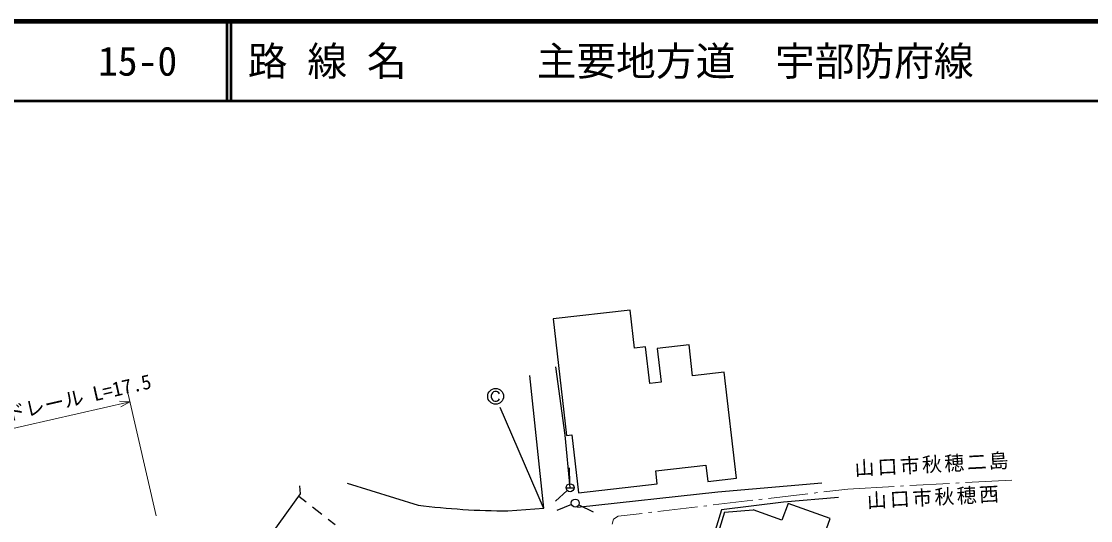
# Model space of a CAD drawing. Units: millimetres, scale not verified. Extents: x 40000 to 680000, y 20000 to 380000.
# Drawn here: x 151882 to 286457, y 317172 to 380000 of the extents above; entities that cross this region are included whole.
import ezdxf
from ezdxf.enums import TextEntityAlignment as Align

# ---------------------------------------------------------------- set-up
doc = ezdxf.new("R2010")
doc.units = ezdxf.units.MM
doc.header["$LTSCALE"] = 1000
for name, color, linetype, lineweight in [('M-BGD', 7, 'Continuous', 25), ('M-BMK-HTXT', 7, 'Continuous', 13), ('M-STR-HTXT', 7, 'Continuous', 13), ('M-STR-STRC', 7, 'Continuous', 25), ('M-TTL', 2, 'Continuous', 140), ('M-TTL-LINE', 7, 'Continuous', 50)]:
    doc.layers.add(name, color=color, linetype=linetype, lineweight=lineweight)
doc.layers.add('M-TTL-TXT', color=7, linetype='Continuous')
doc.styles.add('ＭＳ ゴシック', font='')
doc.styles.get('ＭＳ ゴシック').set_extended_font_data('MS Gothic')

msp = doc.modelspace()

# ---------------------------------------------------------------- linework, layer by layer
at = {"layer": 'M-BGD'}
for p, q in [((228520, 343662), (218801, 342548)), ((229067, 338890), (228520, 343662)), ((218801, 342548), (220480, 327897)), ((235915, 339283), (231909, 338824)), ((236360, 335396), (235915, 339283)), ((230441, 339047), (229067, 338890)), ((230972, 334421), (230441, 339047)), ((231909, 338824), (232395, 334584)), ((240347, 335853), (236360, 335396)), ((241877, 322512), (240347, 335853)), ((232395, 334584), (230972, 334421)), ((220480, 327897), (221157, 327974)), ((221157, 327974), (221993, 320684)), ((220928, 321808), (220870, 323807)), ((231721, 323433), (238028, 324156)), ((231906, 321820), (231721, 323433)), ((238028, 324156), (238264, 322097)), ((192887, 321889), (201801, 319128)), ((221993, 320684), (231906, 321820)), ((238264, 322097), (241877, 322512)), ((181256, 312563), (187028, 320532)), ((187028, 320532), (186929, 321544)), ((220573, 320972), (219096, 319623)), ((220443, 321309), (221443, 321309)), ((186814, 320237), (187721, 319528)), ((221133, 319191), (219272, 318458)), ((222048, 319157), (223848, 318286)), ((248379, 319345), (247607, 317213)), ((253672, 317429), (248379, 319345)), ((188509, 318912), (189691, 317988)), ((240369, 318250), (238969, 313661)), ((240369, 318250), (243992, 318522)), ((247607, 317213), (243992, 318522)), ((190478, 317372), (191385, 316663)), ((252029, 312892), (253672, 317429))]:
    msp.add_line(p, q, dxfattribs=at)
for points in [[(220943, 321309), (220334, 327922), (219157, 336528)], [(213125, 318403), (217635, 318733), (215882, 335434)], [(221872, 318845), (239555, 320789), (252610, 321947)], [(254743, 320074), (247797, 319476), (239982, 318540), (238590, 313891), (238569, 313610), (243676, 309745), (249166, 308587), (255623, 306575), (259835, 305055), (292036, 291976), (295569, 290244), (298142, 288911), (307012, 286021), (314534, 282453), (316242, 284021), (324361, 305081)]]:
    msp.add_lwpolyline(points, dxfattribs=at)
for centre in [(220943, 321309), (221598, 319374)]:
    msp.add_circle(centre, 500, dxfattribs=at)
msp.add_arc((213165, 407793), 89390, 262.69621, 269.97426, dxfattribs=at)
at = {"layer": 'M-BMK-HTXT'}
for p, q in [((263720, 321573), (268712, 321845)), ((269511, 321889), (269910, 321911)), ((270709, 321954), (276540, 322273)), ((245910, 319963), (250875, 320551)), ((251670, 320645), (252067, 320692)), ((252861, 320786), (255891, 321145)), ((255891, 321145), (261723, 321464)), ((262521, 321507), (262921, 321529)), ((237767, 318999), (238164, 319046)), ((238958, 319140), (243924, 319728)), ((244718, 319822), (245115, 319869)), ((226394, 317337), (226991, 317723)), ((226991, 317723), (230021, 318082)), ((230815, 318176), (231213, 318223)), ((232007, 318317), (236972, 318905)), ((226219, 316706), (226394, 317337))]:
    msp.add_line(p, q, dxfattribs=at)
at = {"layer": 'M-STR-HTXT'}
for p, q in [((168828, 317769), (165327, 333102)), ((148566, 328249), (165550, 332127)), ((165550, 332127), (164248, 332214)), ((165550, 332127), (164415, 331483))]:
    msp.add_line(p, q, dxfattribs=at)
at = {"layer": 'M-STR-STRC'}
for p, q in [((211074, 333113), (211024, 332913)), ((211024, 332913), (211024, 332713)), ((211024, 332713), (211074, 332513)), ((211174, 333263), (211074, 333113)), ((211074, 332513), (211174, 332363)), ((211324, 333363), (211174, 333263)), ((211474, 333413), (211324, 333363)), ((211674, 333413), (211474, 333413)), ((211824, 333363), (211674, 333413)), ((211974, 333263), (211824, 333363)), ((212074, 333113), (211974, 333263)), ((211974, 332363), (212074, 332513)), ((211174, 332363), (211324, 332263)), ((211324, 332263), (211474, 332213)), ((211474, 332213), (211674, 332213)), ((211674, 332213), (211824, 332263)), ((211824, 332263), (211974, 332363)), ((212093, 331467), (217556, 318809))]:
    msp.add_line(p, q, dxfattribs=at)
msp.add_circle((211574, 332813), 1000, dxfattribs=at)
at = {"layer": 'M-TTL'}
msp.add_line((680000, 380000), (40000, 380000), dxfattribs=at)
at = {"layer": 'M-TTL-LINE'}
for p, q in [((177750, 380000), (177750, 370000)), ((178250, 380000), (178250, 370000)), ((40000, 370000), (680000, 370000))]:
    msp.add_line(p, q, dxfattribs=at)

# ---------------------------------------------------------------- texts
at = {"layer": 'M-BMK-HTXT', "style": 'ＭＳ ゴシック'}
for s, p in [('島', (274943, 323242)), ('山', (258072, 322350)), ('口', (260959, 322502)), ('市', (263767, 322651)), ('秋', (266556, 322798)), ('穂', (269365, 322947)), ('二', (272193, 323097)), ('山', (259630, 318284)), ('口', (262518, 318437)), ('市', (265328, 318585)), ('秋', (268118, 318733)), ('穂', (270928, 318881)), ('西', (273738, 319030))]:
    msp.add_text(s, height=1833, rotation=3, dxfattribs=at).set_placement(p, align=Align.BOTTOM_CENTER)
at = {"layer": 'M-STR-HTXT', "style": 'ＭＳ ゴシック'}
msp.add_text('ガードレール L=17.5', height=1833, rotation=12.863, dxfattribs=at).set_placement((156946, 330675), align=Align.BOTTOM_CENTER)
at = {"layer": 'M-TTL-TXT', "style": 'ＭＳ ゴシック'}
for s, p in [('路 線 名', (180380, 375000)), ('主要地方道\u3000宇部防府線', (216734, 375000)), ('15-0', (161521, 375000))]:
    msp.add_text(s, height=3666, dxfattribs=at).set_placement(p, align=Align.MIDDLE_LEFT)

doc.saveas('drawing.dxf')
